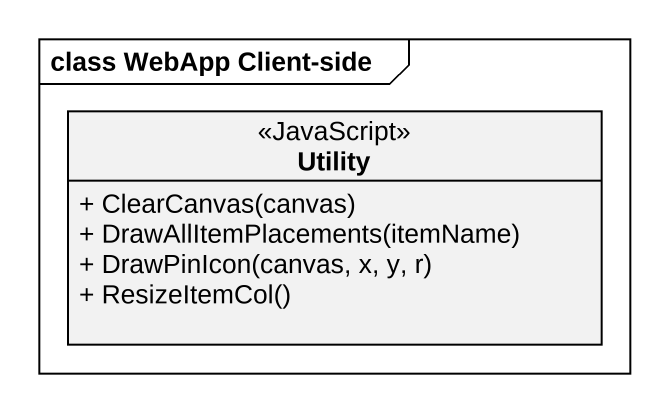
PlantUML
@startuml
mainframe class WebApp Client-side
hide circle
hide empty members
skinparam classAttributeIconSize 0
class Utility <<JavaScript>> {
  + ClearCanvas(canvas)
  + DrawAllItemPlacements(itemName)
  + DrawPinIcon(canvas, x, y, r)
  + ResizeItemCol()
}
@enduml
